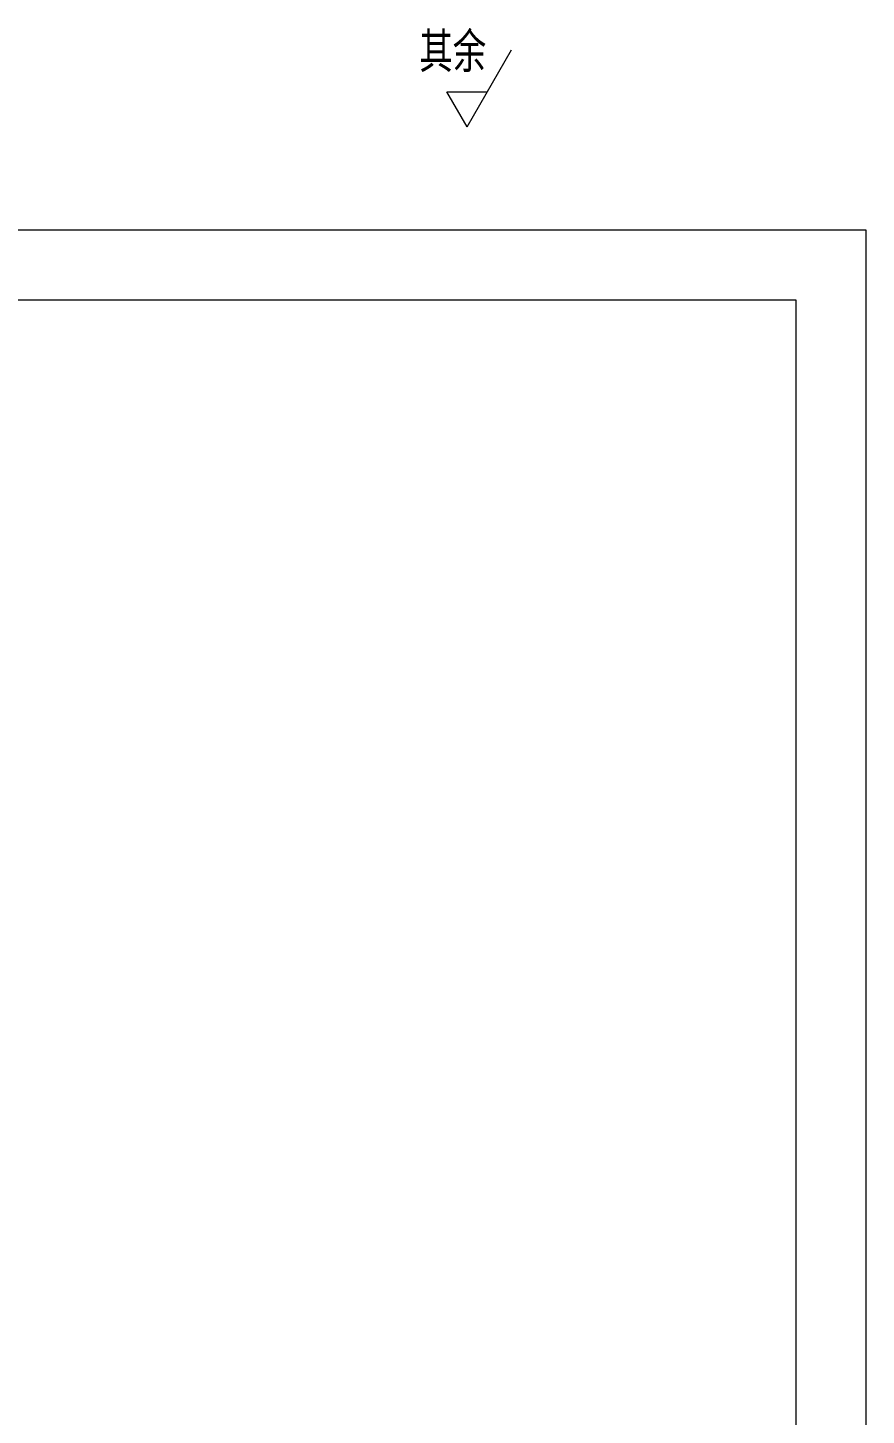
# Model space of a CAD drawing. Header units: millimetres. Extents: x 0 to 2970, y 0 to 2245.
# Drawn here: x 2371 to 2970, y 1253 to 2245 of the extents above; entities that cross this region are included whole.
import ezdxf

# ---------------------------------------------------------------- set-up
doc = ezdxf.new("R2010")
doc.units = ezdxf.units.MM
doc.layers.add('170', color=7, linetype='Continuous', true_color=0xffffff)
doc.layers.add('173', color=7, linetype='Continuous', true_color=0xffffff)
doc.styles.add('chinesef_fs', font='仿宋')

msp = doc.modelspace()

# ---------------------------------------------------------------- linework, layer by layer
at = {"layer": '170', "color": 3, "linetype": 'Continuous', "lineweight": 13}
for p, q in [((2970, 2100), (0, 2100)), ((2970, 0), (2970, 2100))]:
    msp.add_line(p, q, dxfattribs=at)
at = {"layer": '170', "color": 3, "linetype": 'Continuous', "lineweight": 18}
for p, q in [((2920, 2050), (125, 2050)), ((2920, 50), (2920, 2050))]:
    msp.add_line(p, q, dxfattribs=at)
at = {"layer": '173', "color": 5, "linetype": 'Continuous', "lineweight": 13}
for p, q in [((2685, 2174.02), (2716.73, 2229.02)), ((2670.57, 2199.02), (2699.42, 2199.02)), ((2685, 2174.02), (2670.57, 2199.02))]:
    msp.add_line(p, q, dxfattribs=at)

# ---------------------------------------------------------------- texts
at = {"layer": '173', "color": 254, "linetype": 'Continuous', "lineweight": 13, "insert": (2650.85, 2212.94), "char_height": 25, "attachment_point": 7, "line_spacing_factor": 0.903614, "style": 'chinesef_fs'}
msp.add_mtext('\\f仿宋|b0|i0;\\W0.7000;其余', dxfattribs=at)

doc.saveas('drawing.dxf')
